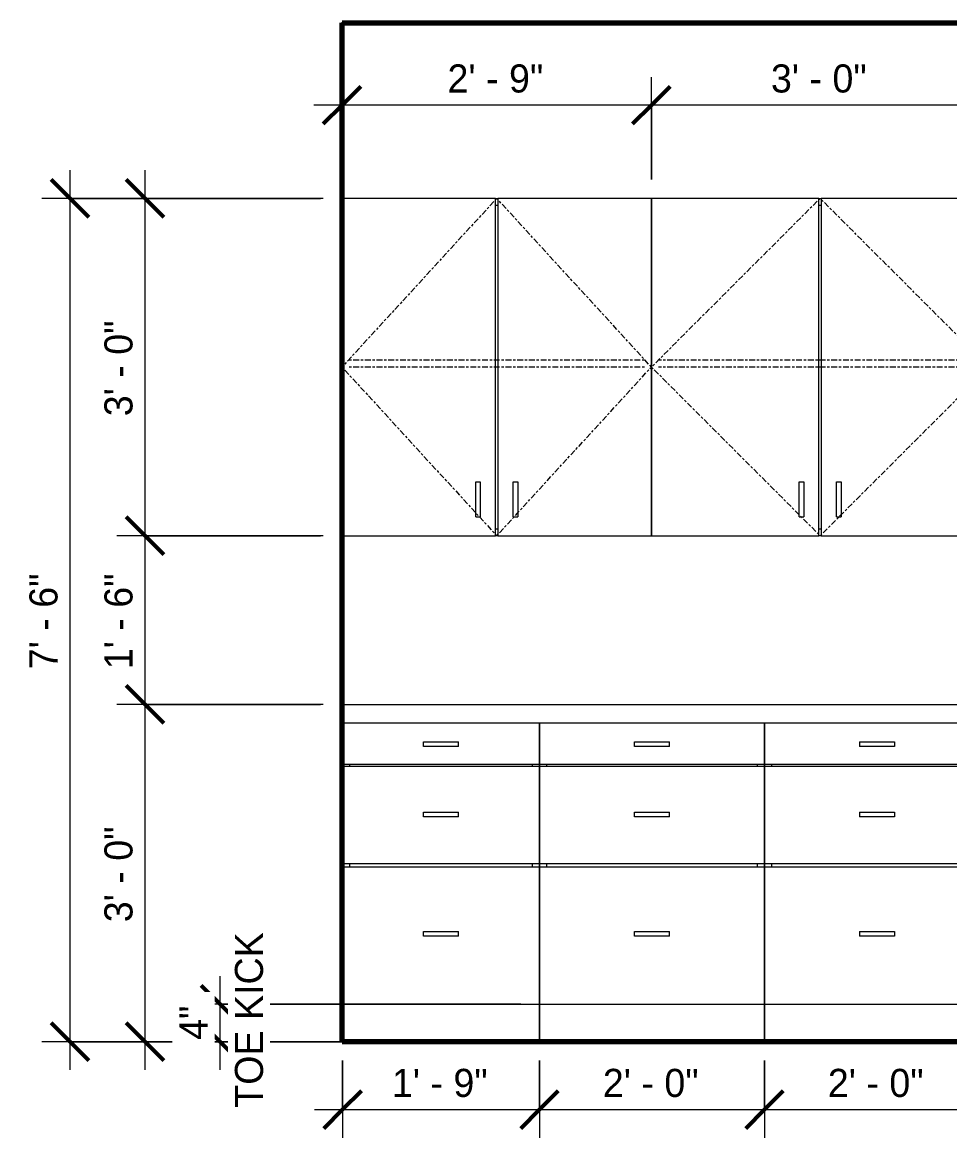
# Model space of a CAD drawing. Header units: inches. Extents: x 2071 to 4741, y -19 to 12114.
# Drawn here: x 2071.3 to 2170.3, y -10.2 to 108.8 of the extents above; entities that cross this region are included whole.
import ezdxf

# ---------------------------------------------------------------- set-up
doc = ezdxf.new("R2010")
doc.units = ezdxf.units.IN
doc.header["$MEASUREMENT"] = 0
doc.linetypes.add('Center', pattern=[1.25, 0.25, -0.1875, 0.625, -0.1875])
for name, color, linetype, lineweight in [('0-1', 7, 'Continuous', 5), ('A-ANNO-DIMS', 211, 'Continuous', 9), ('A-ANNO-DIMS-32', 211, 'Continuous', 9), ('A-FLOR-1', 7, 'Continuous', 70), ('A-FLOR-MCUT-1', 250, 'Continuous', 18), ('A-WALL', 113, 'Continuous', 18), ('A-WALL-1', 7, 'Continuous', 70), ('A-WALL-2', 250, 'Continuous', 18), ('Q-CASE', 31, 'Continuous', 9), ('Q-CASE-1', 31, 'Center', 9)]:
    doc.layers.add(name, color=color, linetype=linetype, lineweight=lineweight)
doc.styles.add('Century Gothic', font='ufonts.com_century-gothic.ttf', dxfattribs={"height": 3})
doc.dimstyles.new('OD_1__HACK_2', dxfattribs={"dimscale": 12, "dimtxt": 3.132505, "dimasz": 0.333333, "dimexe": 0.25, "dimexo": 0.166667, "dimgap": 0.041667, "dimtad": 1, "dimdec": 0, "dimzin": 3, "dimdsep": 46, "dimlunit": 4, "dimtxsty": 'Century Gothic', "dimblk1": 'OBLIQUE', "dimblk2": 'OBLIQUE', "dimsah": 1, "dimcen": 0.09, "dimdle": 0.25, "dimazin": 0, "dimtfac": 1, "dimtdec": 4, "dimtix": 1, "dimtmove": 0, "dimatfit": 3, "dimfxl": 1, "dimtvp": 1, "dimtfill": 1, "dimfrac": 2, "dimtolj": 1, "dimtzin": 0, "dimarcsym": 2})

# ---------------------------------------------------------------- blocks, each defined once
blk = doc.blocks.new('CTR - 1st Phase - Shell_rvt-1-1ST FLOOR - 2BD B _ C - ADA TYPE B - KITCHEN')
at = {"layer": 'A-FLOR-1'}
for p, q in [((2105.45, 108.75), (2277.82, 108.75)), ((2277.82, 0), (2105.45, 0))]:
    blk.add_line(p, q, dxfattribs=at)
at = {"layer": 'A-FLOR-MCUT-1'}
blk.add_line((2105.45, 0), (2105.14, 0), dxfattribs=at)
at = {"layer": 'A-WALL-1'}
blk.add_line((2105.45, 0), (2105.45, 108.75), dxfattribs=at)
at = {"layer": 'A-WALL-2'}
for p, q in [((2105.45, 108.75), (2105.45, 108.79)), ((2105.14, 0), (2105.45, 0))]:
    blk.add_line(p, q, dxfattribs=at)
blk = doc.blocks.new('Basic Wall _ INT - W4BØF - _5_8 GYP - 2X4 WOOD_BATT_ - 5_8 GYP_ - ___-2695113-1ST FLOOR - 2BD B _ C - ADA TYPE B - KITCHEN')
at = {"layer": 'A-WALL'}
for p, q in [((2105.51, 4), (2105.45, 4)), ((2240.76, 4), (2240.51, 4)), ((2105.45, 0.11), (2105.51, 0.11)), ((2240.51, 0.11), (2240.76, 0.11))]:
    blk.add_line(p, q, dxfattribs=at)
blk = doc.blocks.new('Base Cabinet 3 Drawer 230 - Base Cabinet 3 Drawer 230 24_-2578604-1ST FLOOR - 2BD B _ C - ADA TYPE B - KITCHEN')
at = {"layer": 'Q-CASE'}
for p, q in [((2150.51, 34), (2150.51, 29.62)), ((2174.51, 34), (2150.51, 34)), ((2174.51, 29.62), (2174.51, 34)), ((2160.64, 32), (2164.39, 32)), ((2160.64, 32), (2160.64, 31.5)), ((2164.39, 31.5), (2160.64, 31.5)), ((2164.39, 32), (2164.39, 31.5)), ((2150.51, 29.62), (2174.51, 29.62)), ((2150.51, 29.37), (2150.51, 29.62)), ((2150.51, 29.37), (2150.51, 19)), ((2174.51, 29.37), (2150.51, 29.37)), ((2151.26, 29.62), (2151.26, 29.37)), ((2173.76, 29.37), (2173.76, 29.62)), ((2174.51, 19), (2174.51, 29.37)), ((2160.64, 24.5), (2164.39, 24.5)), ((2160.64, 24.5), (2160.64, 24)), ((2164.39, 24), (2160.64, 24)), ((2164.39, 24.5), (2164.39, 24)), ((2150.51, 19), (2174.51, 19)), ((2150.51, 18.62), (2150.51, 19)), ((2150.51, 18.62), (2150.51, 4)), ((2174.51, 18.62), (2150.51, 18.62)), ((2151.26, 19), (2151.26, 18.62)), ((2173.76, 18.62), (2173.76, 19)), ((2174.51, 4), (2174.51, 18.62)), ((2160.64, 11.75), (2164.39, 11.75)), ((2160.64, 11.75), (2160.64, 11.25)), ((2164.39, 11.25), (2160.64, 11.25)), ((2164.39, 11.75), (2164.39, 11.25)), ((2150.51, 4), (2174.51, 4)), ((2150.51, 4), (2150.51, 0))]:
    blk.add_line(p, q, dxfattribs=at)
blk = doc.blocks.new('Base Cabinet 3 Drawer 230 - Base Cabinet 3 Drawer 230 21_-2554957-1ST FLOOR - 2BD B _ C - ADA TYPE B - KITCHEN')
at = {"layer": 'Q-CASE'}
for p, q in [((2126.51, 34), (2105.51, 34)), ((2105.51, 34), (2105.51, 29.62)), ((2126.51, 29.62), (2126.51, 34)), ((2114.14, 32), (2117.89, 32)), ((2114.14, 31.5), (2114.14, 32)), ((2117.89, 31.5), (2114.14, 31.5)), ((2117.89, 31.5), (2117.89, 32)), ((2105.51, 29.62), (2126.51, 29.62)), ((2105.51, 29.37), (2105.51, 29.62)), ((2126.51, 29.37), (2105.51, 29.37)), ((2105.51, 29.37), (2105.51, 19)), ((2106.26, 29.62), (2106.26, 29.37)), ((2125.76, 29.37), (2125.76, 29.62)), ((2126.51, 29.62), (2126.51, 29.37)), ((2126.51, 19), (2126.51, 29.37)), ((2114.14, 24.5), (2117.89, 24.5)), ((2114.14, 24), (2114.14, 24.5)), ((2117.89, 24), (2114.14, 24)), ((2117.89, 24), (2117.89, 24.5)), ((2105.51, 19), (2126.51, 19)), ((2105.51, 18.62), (2105.51, 19)), ((2126.51, 18.62), (2105.51, 18.62)), ((2105.51, 18.62), (2105.51, 4)), ((2106.26, 19), (2106.26, 18.62)), ((2125.76, 18.62), (2125.76, 19)), ((2126.51, 19), (2126.51, 18.62)), ((2126.51, 4), (2126.51, 18.62)), ((2114.14, 11.75), (2117.89, 11.75)), ((2114.14, 11.25), (2114.14, 11.75)), ((2117.89, 11.25), (2114.14, 11.25)), ((2117.89, 11.25), (2117.89, 11.75)), ((2105.51, 4), (2126.51, 4)), ((2105.51, 4), (2105.51, 0)), ((2126.51, 0), (2126.51, 4))]:
    blk.add_line(p, q, dxfattribs=at)
blk = doc.blocks.new('Base Cabinet 3 Drawer 230 - Base Cabinet 3 Drawer 230 24_-2554933-1ST FLOOR - 2BD B _ C - ADA TYPE B - KITCHEN')
at = {"layer": 'Q-CASE'}
for p, q in [((2150.51, 34), (2126.51, 34)), ((2126.51, 34), (2126.51, 29.62)), ((2150.51, 29.62), (2150.51, 34)), ((2136.64, 32), (2140.39, 32)), ((2136.64, 31.5), (2136.64, 32)), ((2140.39, 31.5), (2136.64, 31.5)), ((2140.39, 31.5), (2140.39, 32)), ((2126.51, 29.62), (2150.51, 29.62)), ((2126.51, 29.37), (2126.51, 29.62)), ((2150.51, 29.37), (2126.51, 29.37)), ((2126.51, 29.37), (2126.51, 19)), ((2127.26, 29.62), (2127.26, 29.37)), ((2149.76, 29.37), (2149.76, 29.62)), ((2150.51, 29.62), (2150.51, 29.37)), ((2150.51, 19), (2150.51, 29.37)), ((2136.64, 24.5), (2140.39, 24.5)), ((2136.64, 24), (2136.64, 24.5)), ((2140.39, 24), (2136.64, 24)), ((2140.39, 24), (2140.39, 24.5)), ((2126.51, 19), (2150.51, 19)), ((2126.51, 18.62), (2126.51, 19)), ((2150.51, 18.62), (2126.51, 18.62)), ((2126.51, 18.62), (2126.51, 4)), ((2127.26, 19), (2127.26, 18.62)), ((2149.76, 18.62), (2149.76, 19)), ((2150.51, 19), (2150.51, 18.62)), ((2150.51, 4), (2150.51, 18.62)), ((2136.64, 11.75), (2140.39, 11.75)), ((2136.64, 11.25), (2136.64, 11.75)), ((2140.39, 11.25), (2136.64, 11.25)), ((2140.39, 11.25), (2140.39, 11.75)), ((2126.51, 4), (2150.51, 4)), ((2126.51, 4), (2126.51, 0)), ((2150.51, 0), (2150.51, 4))]:
    blk.add_line(p, q, dxfattribs=at)
blk = doc.blocks.new('300 Series Wall Hung Cabinet_302 - 33_ X 36_-2578494-1ST FLOOR - 2BD B _ C - ADA TYPE B - KITCHEN')
at = {"layer": 'Q-CASE'}
for p, q in [((2121.82, 90), (2105.45, 90)), ((2121.82, 54), (2121.82, 90)), ((2121.82, 90), (2122.07, 90)), ((2138.45, 90), (2122.07, 90)), ((2122.07, 90), (2122.07, 54)), ((2138.45, 54), (2138.45, 90)), ((2122.07, 89.25), (2121.82, 89.25)), ((2119.71, 59.75), (2120.2, 59.75)), ((2119.71, 56), (2119.71, 59.75)), ((2120.2, 59.75), (2120.2, 56)), ((2123.71, 59.75), (2124.2, 59.75)), ((2123.71, 56), (2123.71, 59.75)), ((2124.2, 59.75), (2124.2, 56)), ((2119.71, 56), (2120.2, 56)), ((2123.71, 56), (2124.2, 56)), ((2105.45, 54), (2121.82, 54)), ((2121.82, 54.75), (2122.07, 54.75)), ((2122.07, 54), (2121.82, 54)), ((2122.07, 54), (2138.45, 54))]:
    blk.add_line(p, q, dxfattribs=at)
at = {"layer": 'Q-CASE-1'}
for p, q in [((2121.95, 90), (2105.45, 72)), ((2138.45, 72), (2121.95, 90)), ((2137.7, 72.75), (2106.2, 72.75)), ((2105.45, 72), (2121.95, 54)), ((2137.7, 72), (2106.2, 72)), ((2121.95, 54), (2138.45, 72))]:
    blk.add_line(p, q, dxfattribs=at)
blk = doc.blocks.new('300 Series Wall Hung Cabinet_302 - 36_ x 36_-2578270-1ST FLOOR - 2BD B _ C - ADA TYPE B - KITCHEN')
at = {"layer": 'Q-CASE'}
for p, q in [((2156.32, 90), (2138.45, 90)), ((2138.45, 90), (2138.45, 54)), ((2156.32, 54), (2156.32, 90)), ((2156.32, 90), (2156.57, 90)), ((2174.45, 90), (2156.57, 90)), ((2156.57, 90), (2156.57, 54)), ((2174.45, 82.26), (2174.45, 90)), ((2156.57, 89.25), (2156.32, 89.25)), ((2174.45, 64.69), (2174.45, 66)), ((2154.21, 59.75), (2154.7, 59.75)), ((2154.21, 56), (2154.21, 59.75)), ((2154.7, 59.75), (2154.7, 56)), ((2158.21, 59.75), (2158.7, 59.75)), ((2158.21, 56), (2158.21, 59.75)), ((2158.7, 59.75), (2158.7, 56)), ((2174.45, 54), (2174.45, 60)), ((2154.21, 56), (2154.7, 56)), ((2158.21, 56), (2158.7, 56)), ((2138.45, 54), (2156.32, 54)), ((2156.32, 54.75), (2156.57, 54.75)), ((2156.57, 54), (2156.32, 54)), ((2156.57, 54), (2174.45, 54))]:
    blk.add_line(p, q, dxfattribs=at)
at = {"layer": 'Q-CASE-1'}
for p, q in [((2156.45, 90), (2138.45, 72)), ((2174.45, 72), (2156.45, 90)), ((2173.7, 72.75), (2139.2, 72.75)), ((2138.45, 72), (2156.45, 54)), ((2173.7, 72), (2139.2, 72)), ((2156.45, 54), (2174.45, 72))]:
    blk.add_line(p, q, dxfattribs=at)
blk = doc.blocks.new('DIMBLOCK4-1ST FLOOR - 2BD B _ C - ADA TYPE B - KITCHEN')
at = {"layer": 'A-ANNO-DIMS-32'}
for p, q in [((2138.45, 92), (2138.45, 102.95)), ((2174.45, 92), (2174.45, 102.95)), ((2174.45, 99.95), (2138.45, 99.95)), ((2138.45, 99.95), (2138.45, 92)), ((2174.45, 99.95), (2174.45, 92))]:
    blk.add_line(p, q, dxfattribs=at)
at = {"layer": 'A-ANNO-DIMS-32', "lineweight": 50}
for p, q in [((2138.45, 99.95), (2140.45, 101.95)), ((2174.45, 99.95), (2176.45, 101.95)), ((2138.45, 99.95), (2136.45, 97.95)), ((2174.45, 99.95), (2172.45, 97.95))]:
    blk.add_line(p, q, dxfattribs=at)
at = {"layer": 'A-ANNO-DIMS-32', "color": 0, "insert": (2151.2, 104.3), "char_height": 3, "width": 12.5897, "attachment_point": 1, "line_spacing_factor": 0.984502, "style": 'Century Gothic', "bg_fill": 3, "box_fill_scale": 1.25, "bg_fill_color": 256, "bg_fill_true_color": 13158600, "bg_fill_transparency": 0}
blk.add_mtext('3\' - 0"', dxfattribs=at)
blk = doc.blocks.new('_Oblique')
at = {"color": 0, "linetype": 'ByBlock', "lineweight": -2}
blk.add_line((-0.5, -0.5), (0.5, 0.5), dxfattribs=at)
blk = doc.blocks.new('DIMBLOCK5-1ST FLOOR - 2BD B _ C - ADA TYPE B - KITCHEN')
at = {"layer": 'A-ANNO-DIMS-32'}
for p, q in [((2105.45, 92), (2105.45, 102.95)), ((2138.45, 92), (2138.45, 102.95)), ((2138.45, 99.95), (2102.45, 99.95)), ((2105.45, 99.95), (2105.45, 92)), ((2138.45, 99.95), (2138.45, 92))]:
    blk.add_line(p, q, dxfattribs=at)
at = {"layer": 'A-ANNO-DIMS-32', "lineweight": 50}
for p, q in [((2105.45, 99.95), (2107.45, 101.95)), ((2138.45, 99.95), (2140.45, 101.95)), ((2105.45, 99.95), (2103.45, 97.95)), ((2138.45, 99.95), (2136.45, 97.95))]:
    blk.add_line(p, q, dxfattribs=at)
at = {"layer": 'A-ANNO-DIMS-32', "color": 0, "insert": (2116.7, 104.3), "char_height": 3, "width": 12.5897, "attachment_point": 1, "line_spacing_factor": 0.984502, "style": 'Century Gothic', "bg_fill": 3, "box_fill_scale": 1.25, "bg_fill_color": 256, "bg_fill_true_color": 13158600, "bg_fill_transparency": 0}
blk.add_mtext('2\' - 9"', dxfattribs=at)
blk = doc.blocks.new('DIMBLOCK6-1ST FLOOR - 2BD B _ C - ADA TYPE B - KITCHEN')
at = {"layer": 'A-ANNO-DIMS-32'}
for p, q in [((2076.44, -3), (2076.44, 93)), ((2103.45, 90), (2073.44, 90)), ((2076.44, 90), (2103.15, 90)), ((2124.51, 0), (2073.44, 0)), ((2076.44, 0), (2124.51, 0))]:
    blk.add_line(p, q, dxfattribs=at)
at = {"layer": 'A-ANNO-DIMS-32', "lineweight": 50}
for p, q in [((2076.44, 90), (2074.44, 92)), ((2076.44, 90), (2078.44, 88)), ((2076.44, 0), (2074.44, 2)), ((2076.44, 0), (2078.44, -2))]:
    blk.add_line(p, q, dxfattribs=at)
at = {"layer": 'A-ANNO-DIMS-32', "color": 0, "insert": (2072.1, 39.75), "char_height": 3, "width": 12.5897, "attachment_point": 1, "rotation": 90, "line_spacing_factor": 0.984502, "style": 'Century Gothic', "bg_fill": 3, "box_fill_scale": 1.25, "bg_fill_color": 256, "bg_fill_true_color": 13158600, "bg_fill_transparency": 0}
blk.add_mtext('7\' - 6"', dxfattribs=at)
blk = doc.blocks.new('DIMBLOCK7-1ST FLOOR - 2BD B _ C - ADA TYPE B - KITCHEN')
at = {"layer": 'A-ANNO-DIMS-32', "lineweight": 50}
for p, q in [((2084.44, 36), (2082.44, 38)), ((2084.44, 36), (2086.44, 34)), ((2084.44, 0), (2082.44, 2)), ((2084.44, 0), (2086.44, -2))]:
    blk.add_line(p, q, dxfattribs=at)
at = {"layer": 'A-ANNO-DIMS-32'}
for p, q in [((2103.45, 36), (2081.44, 36)), ((2084.44, -3), (2084.44, 36)), ((2084.44, 36), (2103.15, 36)), ((2103.51, 0), (2081.44, 0)), ((2084.44, 0), (2103.15, 0))]:
    blk.add_line(p, q, dxfattribs=at)
at = {"layer": 'A-ANNO-DIMS-32', "color": 0, "insert": (2080.1, 12.75), "char_height": 3, "width": 12.5897, "attachment_point": 1, "rotation": 90, "line_spacing_factor": 0.984502, "style": 'Century Gothic', "bg_fill": 3, "box_fill_scale": 1.25, "bg_fill_color": 256, "bg_fill_true_color": 13158600, "bg_fill_transparency": 0}
blk.add_mtext('3\' - 0"', dxfattribs=at)
blk = doc.blocks.new('DIMBLOCK8-1ST FLOOR - 2BD B _ C - ADA TYPE B - KITCHEN')
at = {"layer": 'A-ANNO-DIMS-32', "lineweight": 50}
for p, q in [((2084.44, 54), (2082.44, 56)), ((2084.44, 54), (2086.44, 52)), ((2084.44, 36), (2082.44, 38)), ((2084.44, 36), (2086.44, 34))]:
    blk.add_line(p, q, dxfattribs=at)
at = {"layer": 'A-ANNO-DIMS-32'}
for p, q in [((2103.45, 54), (2081.44, 54)), ((2084.44, 36), (2084.44, 54)), ((2084.44, 54), (2103.15, 54)), ((2103.45, 36), (2081.44, 36)), ((2084.44, 36), (2103.15, 36))]:
    blk.add_line(p, q, dxfattribs=at)
at = {"layer": 'A-ANNO-DIMS-32', "color": 0, "insert": (2080.1, 39.75), "char_height": 3, "width": 12.5897, "attachment_point": 1, "rotation": 90, "line_spacing_factor": 0.984502, "style": 'Century Gothic', "bg_fill": 3, "box_fill_scale": 1.25, "bg_fill_color": 256, "bg_fill_true_color": 13158600, "bg_fill_transparency": 0}
blk.add_mtext('1\' - 6"', dxfattribs=at)
blk = doc.blocks.new('DIMBLOCK9-1ST FLOOR - 2BD B _ C - ADA TYPE B - KITCHEN')
at = {"layer": 'A-ANNO-DIMS-32'}
for p, q in [((2084.44, 54), (2084.44, 93)), ((2103.45, 90), (2081.44, 90)), ((2084.44, 90), (2103.15, 90)), ((2103.45, 54), (2081.44, 54)), ((2084.44, 54), (2103.15, 54))]:
    blk.add_line(p, q, dxfattribs=at)
at = {"layer": 'A-ANNO-DIMS-32', "lineweight": 50}
for p, q in [((2084.44, 90), (2082.44, 92)), ((2084.44, 90), (2086.44, 88)), ((2084.44, 54), (2082.44, 56)), ((2084.44, 54), (2086.44, 52))]:
    blk.add_line(p, q, dxfattribs=at)
at = {"layer": 'A-ANNO-DIMS-32', "color": 0, "insert": (2080.1, 66.75), "char_height": 3, "width": 12.5897, "attachment_point": 1, "rotation": 90, "line_spacing_factor": 0.984502, "style": 'Century Gothic', "bg_fill": 3, "box_fill_scale": 1.25, "bg_fill_color": 256, "bg_fill_true_color": 13158600, "bg_fill_transparency": 0}
blk.add_mtext('3\' - 0"', dxfattribs=at)
blk = doc.blocks.new('DIMBLOCK10-1ST FLOOR - 2BD B _ C - ADA TYPE B - KITCHEN')
at = {"layer": 'A-ANNO-DIMS-32', "lineweight": 50}
for p, q in [((2092.44, 4), (2090.44, 6)), ((2092.44, 4), (2094.44, 2)), ((2092.44, 0), (2090.44, 2)), ((2092.44, 0), (2094.44, -2))]:
    blk.add_line(p, q, dxfattribs=at)
at = {"layer": 'A-ANNO-DIMS-32'}
for p, q in [((2092.44, -3), (2092.44, 7)), ((2124.51, 4), (2089.44, 4)), ((2092.44, 4), (2124.51, 4)), ((2124.51, 0), (2089.44, 0)), ((2092.44, 0), (2124.51, 0))]:
    blk.add_line(p, q, dxfattribs=at)
at = {"layer": 'A-ANNO-DIMS-32', "color": 0, "char_height": 3, "attachment_point": 1, "rotation": 90, "line_spacing_factor": 0.984502, "style": 'Century Gothic', "bg_fill": 3, "box_fill_scale": 1.25, "bg_fill_color": 256, "bg_fill_true_color": 13158600, "bg_fill_transparency": 0}
for s, insert, width in [('TOE KICK', (2094.02, -7.05), 21.7187), ('4"', (2088.1, 0.19), 4.3557)]:
    blk.add_mtext(s, dxfattribs=dict(at, insert=insert, width=width))
blk = doc.blocks.new('DIMBLOCK11-1ST FLOOR - 2BD B _ C - ADA TYPE B - KITCHEN')
at = {"layer": 'A-ANNO-DIMS-32'}
for p, q in [((2105.51, -2), (2105.51, -10.25)), ((2105.51, -7.25), (2105.51, -2)), ((2126.51, -2), (2126.51, -10.25)), ((2126.51, -7.25), (2126.51, -2)), ((2102.51, -7.25), (2126.51, -7.25))]:
    blk.add_line(p, q, dxfattribs=at)
at = {"layer": 'A-ANNO-DIMS-32', "lineweight": 50}
for p, q in [((2105.51, -7.25), (2107.51, -5.25)), ((2126.51, -7.25), (2128.51, -5.25)), ((2105.51, -7.25), (2103.51, -9.25)), ((2126.51, -7.25), (2124.51, -9.25))]:
    blk.add_line(p, q, dxfattribs=at)
at = {"layer": 'A-ANNO-DIMS-32', "color": 0, "insert": (2110.77, -2.9), "char_height": 3, "width": 12.5897, "attachment_point": 1, "line_spacing_factor": 0.984502, "style": 'Century Gothic', "bg_fill": 3, "box_fill_scale": 1.25, "bg_fill_color": 256, "bg_fill_true_color": 13158600, "bg_fill_transparency": 0}
blk.add_mtext('1\' - 9"', dxfattribs=at)
blk = doc.blocks.new('DIMBLOCK12-1ST FLOOR - 2BD B _ C - ADA TYPE B - KITCHEN')
at = {"layer": 'A-ANNO-DIMS-32'}
for p, q in [((2126.51, -2), (2126.51, -10.25)), ((2126.51, -7.25), (2126.51, -2)), ((2150.51, -2), (2150.51, -10.25)), ((2150.51, -7.25), (2150.51, -2)), ((2126.51, -7.25), (2150.51, -7.25))]:
    blk.add_line(p, q, dxfattribs=at)
at = {"layer": 'A-ANNO-DIMS-32', "lineweight": 50}
for p, q in [((2126.51, -7.25), (2128.51, -5.25)), ((2150.51, -7.25), (2152.51, -5.25)), ((2126.51, -7.25), (2124.51, -9.25)), ((2150.51, -7.25), (2148.51, -9.25))]:
    blk.add_line(p, q, dxfattribs=at)
at = {"layer": 'A-ANNO-DIMS-32', "color": 0, "insert": (2133.27, -2.9), "char_height": 3, "width": 12.5897, "attachment_point": 1, "line_spacing_factor": 0.984502, "style": 'Century Gothic', "bg_fill": 3, "box_fill_scale": 1.25, "bg_fill_color": 256, "bg_fill_true_color": 13158600, "bg_fill_transparency": 0}
blk.add_mtext('2\' - 0"', dxfattribs=at)
blk = doc.blocks.new('DIMBLOCK13-1ST FLOOR - 2BD B _ C - ADA TYPE B - KITCHEN')
at = {"layer": 'A-ANNO-DIMS-32'}
for p, q in [((2150.51, -2), (2150.51, -10.25)), ((2150.51, -7.25), (2150.51, -2)), ((2174.51, -2), (2174.51, -10.25)), ((2174.51, -7.25), (2174.51, -2)), ((2150.51, -7.25), (2174.51, -7.25))]:
    blk.add_line(p, q, dxfattribs=at)
at = {"layer": 'A-ANNO-DIMS-32', "lineweight": 50}
for p, q in [((2150.51, -7.25), (2152.51, -5.25)), ((2174.51, -7.25), (2176.51, -5.25)), ((2150.51, -7.25), (2148.51, -9.25)), ((2174.51, -7.25), (2172.51, -9.25))]:
    blk.add_line(p, q, dxfattribs=at)
at = {"layer": 'A-ANNO-DIMS-32', "color": 0, "insert": (2157.27, -2.9), "char_height": 3, "width": 12.5897, "attachment_point": 1, "line_spacing_factor": 0.984502, "style": 'Century Gothic', "bg_fill": 3, "box_fill_scale": 1.25, "bg_fill_color": 256, "bg_fill_true_color": 13158600, "bg_fill_transparency": 0}
blk.add_mtext('2\' - 0"', dxfattribs=at)

msp = doc.modelspace()

# ---------------------------------------------------------------- linework, layer by layer
at = {"layer": 'A-WALL'}
for p, q in [((2105.45, 36), (2174.51, 36)), ((2174.51, 34), (2105.45, 34))]:
    msp.add_line(p, q, dxfattribs=at)

# ---------------------------------------------------------------- block references
at = {"layer": '0-1'}
msp.add_blockref('CTR - 1st Phase - Shell_rvt-1-1ST FLOOR - 2BD B _ C - ADA TYPE B - KITCHEN', (0, 0), dxfattribs=at)
at = {"layer": 'A-WALL'}
msp.add_blockref('Basic Wall _ INT - W4BØF - _5_8 GYP - 2X4 WOOD_BATT_ - 5_8 GYP_ - ___-2695113-1ST FLOOR - 2BD B _ C - ADA TYPE B - KITCHEN', (0, 0), dxfattribs=at)
at = {"layer": 'Q-CASE'}
for name in ['300 Series Wall Hung Cabinet_302 - 33_ X 36_-2578494-1ST FLOOR - 2BD B _ C - ADA TYPE B - KITCHEN', '300 Series Wall Hung Cabinet_302 - 36_ x 36_-2578270-1ST FLOOR - 2BD B _ C - ADA TYPE B - KITCHEN', 'Base Cabinet 3 Drawer 230 - Base Cabinet 3 Drawer 230 21_-2554957-1ST FLOOR - 2BD B _ C - ADA TYPE B - KITCHEN', 'Base Cabinet 3 Drawer 230 - Base Cabinet 3 Drawer 230 24_-2554933-1ST FLOOR - 2BD B _ C - ADA TYPE B - KITCHEN', 'Base Cabinet 3 Drawer 230 - Base Cabinet 3 Drawer 230 24_-2578604-1ST FLOOR - 2BD B _ C - ADA TYPE B - KITCHEN']:
    msp.add_blockref(name, (0, 0), dxfattribs=at)

# ---------------------------------------------------------------- next in the draw order: dimensions: what is measured, and where the dimension line sits
at = {"layer": 'A-ANNO-DIMS'}
dim = msp.add_linear_dim(base=(2138.45, 99.95), p1=(2174.45, 90), p2=(2138.45, 90), dimstyle='OD_1__HACK_2', override={"dimpost": '<>', "dimfxl": 36}, dxfattribs=at)
dim.commit()
dim.dimension.update_dxf_attribs({"geometry": 'DIMBLOCK4-1ST FLOOR - 2BD B _ C - ADA TYPE B - KITCHEN', "text_midpoint": (2156.45, 102.03)})

# ---------------------------------------------------------------- next in the draw order: dimensions: what is measured, and where the dimension line sits
dim = msp.add_linear_dim(base=(2105.45, 99.95), p1=(2138.45, 90), p2=(2105.45, 90), dimstyle='OD_1__HACK_2', override={"dimpost": '<>', "dimfxl": 33}, dxfattribs=at)
dim.commit()
dim.dimension.update_dxf_attribs({"geometry": 'DIMBLOCK5-1ST FLOOR - 2BD B _ C - ADA TYPE B - KITCHEN', "text_midpoint": (2121.95, 102.03)})

# ---------------------------------------------------------------- next in the draw order: dimensions: what is measured, and where the dimension line sits
dim = msp.add_linear_dim(base=(2076.44, 90), p1=(2126.51, 0), p2=(2105.45, 90), angle=90, dimstyle='OD_1__HACK_2', override={"dimpost": '<>', "dimfxl": 92.432181}, dxfattribs=at)
dim.commit()
dim.dimension.update_dxf_attribs({"geometry": 'DIMBLOCK6-1ST FLOOR - 2BD B _ C - ADA TYPE B - KITCHEN', "text_midpoint": (2074.37, 45)})

# ---------------------------------------------------------------- next in the draw order: dimensions: what is measured, and where the dimension line sits
dim = msp.add_linear_dim(base=(2084.44, 36), p1=(2105.51, 0), p2=(2105.45, 36), angle=90, dimstyle='OD_1__HACK_2', override={"dimpost": '<>', "dimfxl": 36.000058}, dxfattribs=at)
dim.commit()
dim.dimension.update_dxf_attribs({"geometry": 'DIMBLOCK7-1ST FLOOR - 2BD B _ C - ADA TYPE B - KITCHEN', "text_midpoint": (2082.37, 18)})

# ---------------------------------------------------------------- next in the draw order: dimensions: what is measured, and where the dimension line sits
dim = msp.add_linear_dim(base=(2084.44, 54), p1=(2105.45, 36), p2=(2105.45, 54), angle=90, dimstyle='OD_1__HACK_2', override={"dimpost": '<>', "dimfxl": 18}, dxfattribs=at)
dim.commit()
dim.dimension.update_dxf_attribs({"geometry": 'DIMBLOCK8-1ST FLOOR - 2BD B _ C - ADA TYPE B - KITCHEN', "text_midpoint": (2082.37, 45)})
dim = msp.add_linear_dim(base=(2092.44, 4), p1=(2126.51, 0), p2=(2126.51, 4), angle=90, text='<>\\XTOE KICK', dimstyle='OD_1__HACK_2', override={"dimpost": '<>', "dimfxl": 4}, dxfattribs=at)
dim.commit()
dim.dimension.update_dxf_attribs({"geometry": 'DIMBLOCK10-1ST FLOOR - 2BD B _ C - ADA TYPE B - KITCHEN', "text_midpoint": (2092.44, 2)})

# ---------------------------------------------------------------- next in the draw order: dimensions: what is measured, and where the dimension line sits
for base, p1, p2, angle, override, picture, middle in [((2084.44, 90), (2105.45, 54), (2105.45, 90), 90, {"dimpost": '<>', "dimfxl": 36}, 'DIMBLOCK9-1ST FLOOR - 2BD B _ C - ADA TYPE B - KITCHEN', (2082.37, 72)), ((2126.51, -7.25), (2105.51, 0), (2126.51, 0), 0, {"dimpost": '<>', "dimfxl": 21}, 'DIMBLOCK11-1ST FLOOR - 2BD B _ C - ADA TYPE B - KITCHEN', (2116.01, -5.17))]:
    dim = msp.add_linear_dim(base=base, p1=p1, p2=p2, angle=angle, dimstyle='OD_1__HACK_2', override=override, dxfattribs=at)
    dim.commit()
    dim.dimension.update_dxf_attribs({"geometry": picture, "text_midpoint": middle})

# ---------------------------------------------------------------- next in the draw order: dimensions: what is measured, and where the dimension line sits
dim = msp.add_linear_dim(base=(2150.51, -7.25), p1=(2126.51, 0), p2=(2150.51, 0), angle=0, dimstyle='OD_1__HACK_2', override={"dimpost": '<>', "dimfxl": 24}, dxfattribs=at)
dim.commit()
dim.dimension.update_dxf_attribs({"geometry": 'DIMBLOCK12-1ST FLOOR - 2BD B _ C - ADA TYPE B - KITCHEN', "text_midpoint": (2138.51, -5.17)})

# ---------------------------------------------------------------- next in the draw order: dimensions: what is measured, and where the dimension line sits
dim = msp.add_linear_dim(base=(2174.51, -7.25), p1=(2150.51, 0), p2=(2174.51, 0), angle=0, dimstyle='OD_1__HACK_2', override={"dimpost": '<>', "dimfxl": 24}, dxfattribs=at)
dim.commit()
dim.dimension.update_dxf_attribs({"geometry": 'DIMBLOCK13-1ST FLOOR - 2BD B _ C - ADA TYPE B - KITCHEN', "text_midpoint": (2162.51, -5.17)})

doc.saveas('drawing.dxf')
